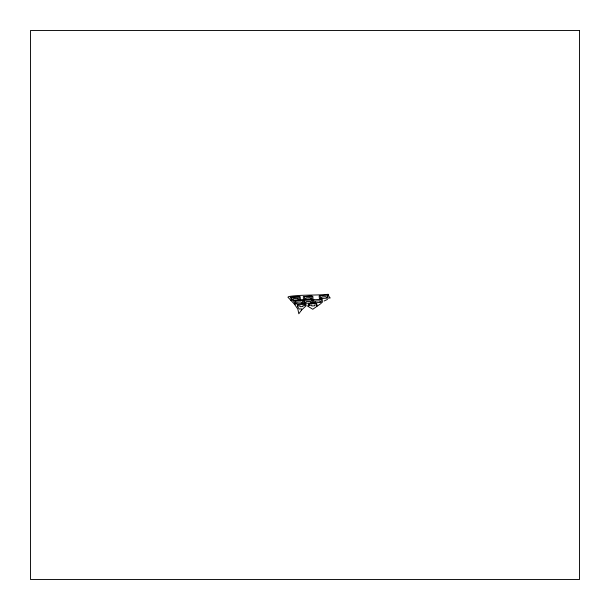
<?xml version="1.0" encoding="UTF-8"?>
<svg xmlns="http://www.w3.org/2000/svg" width="610" height="610" viewBox="0 0 610 610"><rect width="100%" height="100%" fill="white"/><g stroke="black" fill="none" stroke-linecap="round" stroke-linejoin="round"><path stroke-width="0.91" d="M320.319 295.598L319.167 295.873L319.381 298.618L330.201 297.977L328.828 296.292L328.233 294.287C315.111 295.598 302.019 294.493 288.972 296.498L287.912 297.169L294.325 304.009L322.4 302.308L322.217 299.289L304.573 300.341L304.703 302.545L306.098 302.453L306.052 301.645L310.482 301.37L310.528 302.186L311.923 302.102L311.786 299.906M321.287 303.307L312.785 309.262L307.242 305.854M324.062 301.02L327.494 299.426M327.692 297.276L327.539 295.164L320.235 295.598L320.357 297.733L321.798 297.642L321.752 296.902L326.182 296.635L326.228 297.383L327.669 297.299L327.539 295.164M290.848 300.318L309.583 299.205M304.672 302.545L304.542 300.333L303.551 300.394L295.301 300.913L295.438 303.109L296.826 303.025L296.78 302.209L301.21 301.942L301.256 302.758L302.651 302.674L302.522 300.471M301.599 309.979L301.599 308.889L299.258 309.034L297.512 306.609L297.398 304.825L305.976 304.306L306.075 305.839L301.691 309.872L298.816 313.784L297.863 309.14L294.325 304.009M316.925 306.197L316.636 303.49L309.438 303.925L309.522 305.313L309.117 305.335L309.041 304.054L308.355 304.1L308.5 306.548M309.522 305.313L311.733 305.175L311.786 306.006L314.554 305.839L314.501 305.008L316.72 304.87L316.636 303.49M327.616 295.141L328.47 295.087M296.696 300.829L293.479 300.997L295.278 303.948M291.832 300.257L290.268 297.253L300.196 296.651L300.387 299.754M303.551 300.394L303.742 303.437M321.112 299.35L321.241 301.546L319.846 301.63L319.8 300.821L315.37 301.088L315.423 301.904L314.028 301.988L313.891 299.784M304.977 304.199L305.061 305.579L302.85 305.717L302.895 306.548L300.128 306.716L300.082 305.885L297.863 306.022L297.779 304.634M312.823 299.846L313.006 302.88M311.718 296.109L303.3 296.544L303.475 299.563L312.999 298.999L312.869 296.399L311.718 296.109L304.413 296.544L304.535 298.671L305.976 298.587L305.93 297.848L310.36 297.581L310.406 298.32L311.84 298.237L311.718 296.109M297.741 298.328L293.311 298.587L293.357 299.335L291.915 299.418L291.793 297.291L299.098 296.856L299.228 298.984L297.787 299.075L297.741 298.328M579.5 30.5L30.5 30.5L30.5 579.5L579.5 579.5L579.5 30.5"/></g></svg>
